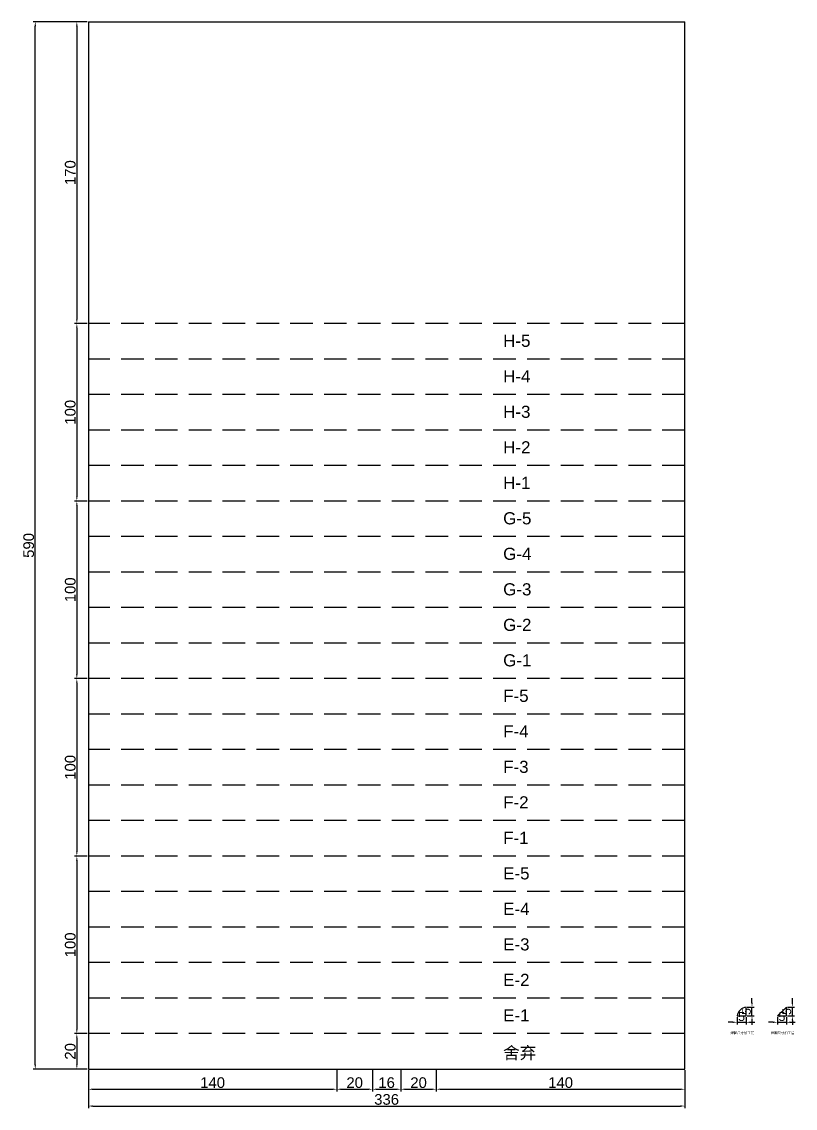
# Model space of a CAD drawing. Header units: millimetres. Extents: x 1455 to 24185, y -7314 to 4772.
# Drawn here: x 18377 to 18813, y 2988 to 3600 of the extents above; entities that cross this region are included whole.
import ezdxf

# ---------------------------------------------------------------- set-up
doc = ezdxf.new("R2010")
doc.units = ezdxf.units.MM
doc.linetypes.add('DASHED', pattern=[19.05, 12.7, -6.35])
doc.layers.add('尺寸标注', color=6, linetype='Continuous')
doc.layers.add('标号', color=4, linetype='Continuous')
doc.styles.get("Standard").update_dxf_attribs({"font": 'arial.ttf'})
doc.dimstyles.new('ISO-25', dxfattribs={"dimtxt": 5, "dimasz": 2.5, "dimexe": 1.25, "dimexo": 0.625, "dimtad": 1, "dimtxsty": 'Standard', "dimcen": 2.5, "dimadec": 0, "dimazin": 0, "dimtfac": 1, "dimtmove": 0, "dimatfit": 3, "dimfxl": 1, "dimarcsym": 0})
doc.dimstyles.new('ISO-25-old', dxfattribs={"dimtxt": 6, "dimasz": 2.5, "dimexe": 1.25, "dimexo": 0.625, "dimtad": 1, "dimtxsty": 'Standard', "dimcen": 2.5, "dimadec": 0, "dimazin": 0, "dimtfac": 1, "dimtmove": 0, "dimatfit": 3, "dimfxl": 1, "dimarcsym": 0})

# ---------------------------------------------------------------- blocks, each defined once
blk = doc.blocks.new('*D1911')
at = {"color": 0, "lineweight": -2, "transparency": 16777216}
for p, q in [((18777.5, 3036.23), (18775, 3036.23)), ((18780, 3039.14), (18780, 3034.98)), ((18780, 3036.23), (18785, 3036.23)), ((18785, 3039.14), (18785, 3034.98)), ((18787.5, 3036.23), (18790, 3036.23))]:
    blk.add_line(p, q, dxfattribs=at)
at = {"color": 0, "transparency": 16777216}
for points in [[(18777.5, 3036.65), (18777.5, 3035.81), (18780, 3036.23)], [(18787.5, 3036.65), (18787.5, 3035.81), (18785, 3036.23)]]:
    blk.add_solid(points, dxfattribs=at)
at = {"layer": 'Defpoints', "color": 0, "transparency": 16777216}
for p in [(18780, 3039.76), (18785, 3039.76), (18785, 3036.23)]:
    blk.add_point(p, dxfattribs=at)
at = {"color": 0, "transparency": 16777216, "insert": (18782.5, 3039.4), "char_height": 5, "attachment_point": 5}
blk.add_mtext('5', dxfattribs=at)
blk = doc.blocks.new('*D1912')
at = {"color": 0, "lineweight": -2, "transparency": 16777216}
for p, q in [((18788.36, 3047.26), (18788.36, 3049.76)), ((18785.62, 3044.76), (18789.61, 3044.76)), ((18788.36, 3039.76), (18788.36, 3044.76)), ((18785.62, 3039.76), (18789.61, 3039.76)), ((18788.36, 3037.26), (18788.36, 3034.76))]:
    blk.add_line(p, q, dxfattribs=at)
at = {"color": 0, "transparency": 16777216}
for points in [[(18787.94, 3047.26), (18788.78, 3047.26), (18788.36, 3044.76)], [(18787.94, 3037.26), (18788.78, 3037.26), (18788.36, 3039.76)]]:
    blk.add_solid(points, dxfattribs=at)
at = {"layer": 'Defpoints', "color": 0, "transparency": 16777216}
for p in [(18785, 3044.76), (18788.36, 3044.76), (18785, 3039.76)]:
    blk.add_point(p, dxfattribs=at)
at = {"color": 0, "transparency": 16777216, "insert": (18785.19, 3042.26), "char_height": 5, "attachment_point": 5, "rotation": 90}
blk.add_mtext('5', dxfattribs=at)
blk = doc.blocks.new('*D1913')
at = {"color": 0, "lineweight": -2, "transparency": 16777216}
for p, q in [((18800.23, 3036.23), (18797.73, 3036.23)), ((18802.73, 3039.14), (18802.73, 3034.98)), ((18802.73, 3036.23), (18807.73, 3036.23)), ((18807.73, 3039.14), (18807.73, 3034.98)), ((18810.23, 3036.23), (18812.73, 3036.23))]:
    blk.add_line(p, q, dxfattribs=at)
at = {"color": 0, "transparency": 16777216}
for points in [[(18800.23, 3036.65), (18800.23, 3035.81), (18802.73, 3036.23)], [(18810.23, 3036.65), (18810.23, 3035.81), (18807.73, 3036.23)]]:
    blk.add_solid(points, dxfattribs=at)
at = {"layer": 'Defpoints', "color": 0, "transparency": 16777216}
for p in [(18802.73, 3039.76), (18807.73, 3039.76), (18807.73, 3036.23)]:
    blk.add_point(p, dxfattribs=at)
at = {"color": 0, "transparency": 16777216, "insert": (18805.23, 3039.4), "char_height": 5, "attachment_point": 5}
blk.add_mtext('5', dxfattribs=at)
blk = doc.blocks.new('*D1914')
at = {"color": 0, "lineweight": -2, "transparency": 16777216}
for p, q in [((18811.1, 3047.26), (18811.1, 3049.76)), ((18808.36, 3044.76), (18812.35, 3044.76)), ((18811.1, 3039.76), (18811.1, 3044.76)), ((18808.36, 3039.76), (18812.35, 3039.76)), ((18811.1, 3037.26), (18811.1, 3034.76))]:
    blk.add_line(p, q, dxfattribs=at)
at = {"color": 0, "transparency": 16777216}
for points in [[(18810.68, 3047.26), (18811.51, 3047.26), (18811.1, 3044.76)], [(18810.68, 3037.26), (18811.51, 3037.26), (18811.1, 3039.76)]]:
    blk.add_solid(points, dxfattribs=at)
at = {"layer": 'Defpoints', "color": 0, "transparency": 16777216}
for p in [(18807.73, 3044.76), (18811.1, 3044.76), (18807.73, 3039.76)]:
    blk.add_point(p, dxfattribs=at)
at = {"color": 0, "transparency": 16777216, "insert": (18807.93, 3042.26), "char_height": 5, "attachment_point": 5, "rotation": 90}
blk.add_mtext('5', dxfattribs=at)
blk = doc.blocks.new('*D1921')
at = {"layer": 'Defpoints', "color": 0, "transparency": 16777216}
for p in [(18414.55, 3599.83), (18408.07, 3429.83), (18414.55, 3429.83)]:
    blk.add_point(p, dxfattribs=at)
at = {"layer": '尺寸标注', "color": 0, "lineweight": -2, "transparency": 16777216}
for p, q in [((18413.92, 3599.83), (18406.82, 3599.83)), ((18408.07, 3597.33), (18408.07, 3432.33)), ((18413.92, 3429.83), (18406.82, 3429.83))]:
    blk.add_line(p, q, dxfattribs=at)
at = {"layer": '尺寸标注', "color": 0, "transparency": 16777216}
for points in [[(18407.65, 3597.33), (18408.48, 3597.33), (18408.07, 3599.83)], [(18407.65, 3432.33), (18408.48, 3432.33), (18408.07, 3429.83)]]:
    blk.add_solid(points, dxfattribs=at)
at = {"layer": '尺寸标注', "color": 0, "transparency": 16777216, "insert": (18404.38, 3514.83), "char_height": 6, "attachment_point": 5, "rotation": 90}
blk.add_mtext('170', dxfattribs=at)
blk = doc.blocks.new('*D1922')
at = {"layer": 'Defpoints', "color": 0, "transparency": 16777216}
for p in [(18414.55, 3429.83), (18408.07, 3329.83), (18414.55, 3329.83)]:
    blk.add_point(p, dxfattribs=at)
at = {"layer": '尺寸标注', "color": 0, "lineweight": -2, "transparency": 16777216}
for p, q in [((18413.92, 3429.83), (18406.82, 3429.83)), ((18408.07, 3427.33), (18408.07, 3332.33)), ((18413.92, 3329.83), (18406.82, 3329.83))]:
    blk.add_line(p, q, dxfattribs=at)
at = {"layer": '尺寸标注', "color": 0, "transparency": 16777216}
for points in [[(18407.65, 3427.33), (18408.48, 3427.33), (18408.07, 3429.83)], [(18407.65, 3332.33), (18408.48, 3332.33), (18408.07, 3329.83)]]:
    blk.add_solid(points, dxfattribs=at)
at = {"layer": '尺寸标注', "color": 0, "transparency": 16777216, "insert": (18404.38, 3379.83), "char_height": 6, "attachment_point": 5, "rotation": 90}
blk.add_mtext('100', dxfattribs=at)
blk = doc.blocks.new('*D1923')
at = {"layer": 'Defpoints', "color": 0, "transparency": 16777216}
for p in [(18414.55, 3329.83), (18408.07, 3229.83), (18414.55, 3229.83)]:
    blk.add_point(p, dxfattribs=at)
at = {"layer": '尺寸标注', "color": 0, "lineweight": -2, "transparency": 16777216}
for p, q in [((18413.92, 3329.83), (18406.82, 3329.83)), ((18408.07, 3327.33), (18408.07, 3232.33)), ((18413.92, 3229.83), (18406.82, 3229.83))]:
    blk.add_line(p, q, dxfattribs=at)
at = {"layer": '尺寸标注', "color": 0, "transparency": 16777216}
for points in [[(18407.65, 3327.33), (18408.48, 3327.33), (18408.07, 3329.83)], [(18407.65, 3232.33), (18408.48, 3232.33), (18408.07, 3229.83)]]:
    blk.add_solid(points, dxfattribs=at)
at = {"layer": '尺寸标注', "color": 0, "transparency": 16777216, "insert": (18404.38, 3279.83), "char_height": 6, "attachment_point": 5, "rotation": 90}
blk.add_mtext('100', dxfattribs=at)
blk = doc.blocks.new('*D1924')
at = {"layer": 'Defpoints', "color": 0, "transparency": 16777216}
for p in [(18414.55, 3229.83), (18408.07, 3129.83), (18414.55, 3129.83)]:
    blk.add_point(p, dxfattribs=at)
at = {"layer": '尺寸标注', "color": 0, "lineweight": -2, "transparency": 16777216}
for p, q in [((18413.92, 3229.83), (18406.82, 3229.83)), ((18408.07, 3227.33), (18408.07, 3132.33)), ((18413.92, 3129.83), (18406.82, 3129.83))]:
    blk.add_line(p, q, dxfattribs=at)
at = {"layer": '尺寸标注', "color": 0, "transparency": 16777216}
for points in [[(18407.65, 3227.33), (18408.48, 3227.33), (18408.07, 3229.83)], [(18407.65, 3132.33), (18408.48, 3132.33), (18408.07, 3129.83)]]:
    blk.add_solid(points, dxfattribs=at)
at = {"layer": '尺寸标注', "color": 0, "transparency": 16777216, "insert": (18404.38, 3179.83), "char_height": 6, "attachment_point": 5, "rotation": 90}
blk.add_mtext('100', dxfattribs=at)
blk = doc.blocks.new('*D1925')
at = {"layer": 'Defpoints', "color": 0, "transparency": 16777216}
for p in [(18414.55, 3129.83), (18408.07, 3029.83), (18414.55, 3029.83)]:
    blk.add_point(p, dxfattribs=at)
at = {"layer": '尺寸标注', "color": 0, "lineweight": -2, "transparency": 16777216}
for p, q in [((18413.92, 3129.83), (18406.82, 3129.83)), ((18408.07, 3127.33), (18408.07, 3032.33)), ((18413.92, 3029.83), (18406.82, 3029.83))]:
    blk.add_line(p, q, dxfattribs=at)
at = {"layer": '尺寸标注', "color": 0, "transparency": 16777216}
for points in [[(18407.65, 3127.33), (18408.48, 3127.33), (18408.07, 3129.83)], [(18407.65, 3032.33), (18408.48, 3032.33), (18408.07, 3029.83)]]:
    blk.add_solid(points, dxfattribs=at)
at = {"layer": '尺寸标注', "color": 0, "transparency": 16777216, "insert": (18404.38, 3079.83), "char_height": 6, "attachment_point": 5, "rotation": 90}
blk.add_mtext('100', dxfattribs=at)
blk = doc.blocks.new('*D1926')
at = {"layer": 'Defpoints', "color": 0, "transparency": 16777216}
for p in [(18414.55, 3029.83), (18408.07, 3009.83), (18414.55, 3009.83)]:
    blk.add_point(p, dxfattribs=at)
at = {"layer": '尺寸标注', "color": 0, "lineweight": -2, "transparency": 16777216}
for p, q in [((18413.92, 3029.83), (18406.82, 3029.83)), ((18408.07, 3027.33), (18408.07, 3012.33)), ((18413.92, 3009.83), (18406.82, 3009.83))]:
    blk.add_line(p, q, dxfattribs=at)
at = {"layer": '尺寸标注', "color": 0, "transparency": 16777216}
for points in [[(18407.65, 3027.33), (18408.48, 3027.33), (18408.07, 3029.83)], [(18407.65, 3012.33), (18408.48, 3012.33), (18408.07, 3009.83)]]:
    blk.add_solid(points, dxfattribs=at)
at = {"layer": '尺寸标注', "color": 0, "transparency": 16777216, "insert": (18404.38, 3019.83), "char_height": 6, "attachment_point": 5, "rotation": 90}
blk.add_mtext('20', dxfattribs=at)
blk = doc.blocks.new('*D1915')
at = {"layer": 'Defpoints', "color": 0, "transparency": 16777216}
for p in [(18414.55, 3009.83), (18554.55, 3009.83), (18554.55, 2998.5)]:
    blk.add_point(p, dxfattribs=at)
at = {"layer": '尺寸标注', "color": 0, "lineweight": -2, "transparency": 16777216}
for p, q in [((18414.55, 3009.21), (18414.55, 2997.25)), ((18554.55, 3009.21), (18554.55, 2997.25)), ((18417.05, 2998.5), (18552.05, 2998.5))]:
    blk.add_line(p, q, dxfattribs=at)
at = {"layer": '尺寸标注', "color": 0, "transparency": 16777216}
for points in [[(18417.05, 2998.91), (18417.05, 2998.08), (18414.55, 2998.5)], [(18552.05, 2998.91), (18552.05, 2998.08), (18554.55, 2998.5)]]:
    blk.add_solid(points, dxfattribs=at)
at = {"layer": '尺寸标注', "color": 0, "transparency": 16777216, "insert": (18484.55, 3002.19), "char_height": 6, "attachment_point": 5}
blk.add_mtext('140', dxfattribs=at)
blk = doc.blocks.new('*D1916')
at = {"layer": 'Defpoints', "color": 0, "transparency": 16777216}
for p in [(18554.55, 3009.83), (18574.55, 3009.83), (18574.55, 2998.5)]:
    blk.add_point(p, dxfattribs=at)
at = {"layer": '尺寸标注', "color": 0, "lineweight": -2, "transparency": 16777216}
for p, q in [((18554.55, 3009.21), (18554.55, 2997.25)), ((18574.55, 3009.21), (18574.55, 2997.25)), ((18557.05, 2998.5), (18572.05, 2998.5))]:
    blk.add_line(p, q, dxfattribs=at)
at = {"layer": '尺寸标注', "color": 0, "transparency": 16777216}
for points in [[(18557.05, 2998.91), (18557.05, 2998.08), (18554.55, 2998.5)], [(18572.05, 2998.91), (18572.05, 2998.08), (18574.55, 2998.5)]]:
    blk.add_solid(points, dxfattribs=at)
at = {"layer": '尺寸标注', "color": 0, "transparency": 16777216, "insert": (18564.55, 3002.19), "char_height": 6, "attachment_point": 5}
blk.add_mtext('20', dxfattribs=at)
blk = doc.blocks.new('*D1927')
at = {"layer": 'Defpoints', "color": 0, "transparency": 16777216}
for p in [(18610.55, 3009.83), (18750.55, 3009.83), (18750.55, 2998.5)]:
    blk.add_point(p, dxfattribs=at)
at = {"layer": '尺寸标注', "color": 0, "lineweight": -2, "transparency": 16777216}
for p, q in [((18610.55, 3009.21), (18610.55, 2997.25)), ((18750.55, 3009.21), (18750.55, 2997.25)), ((18613.05, 2998.5), (18748.05, 2998.5))]:
    blk.add_line(p, q, dxfattribs=at)
at = {"layer": '尺寸标注', "color": 0, "transparency": 16777216}
for points in [[(18613.05, 2998.91), (18613.05, 2998.08), (18610.55, 2998.5)], [(18748.05, 2998.91), (18748.05, 2998.08), (18750.55, 2998.5)]]:
    blk.add_solid(points, dxfattribs=at)
at = {"layer": '尺寸标注', "color": 0, "transparency": 16777216, "insert": (18680.55, 3002.19), "char_height": 6, "attachment_point": 5}
blk.add_mtext('140', dxfattribs=at)
blk = doc.blocks.new('*D1917')
at = {"layer": 'Defpoints', "color": 0, "transparency": 16777216}
for p in [(18414.55, 3009.83), (18750.55, 3009.83), (18750.55, 2989.03)]:
    blk.add_point(p, dxfattribs=at)
at = {"layer": '尺寸标注', "color": 0, "lineweight": -2, "transparency": 16777216}
for p, q in [((18414.55, 3009.21), (18414.55, 2987.78)), ((18750.55, 3009.21), (18750.55, 2987.78)), ((18417.05, 2989.03), (18748.05, 2989.03))]:
    blk.add_line(p, q, dxfattribs=at)
at = {"layer": '尺寸标注', "color": 0, "transparency": 16777216}
for points in [[(18417.05, 2989.45), (18417.05, 2988.62), (18414.55, 2989.03)], [(18748.05, 2989.45), (18748.05, 2988.62), (18750.55, 2989.03)]]:
    blk.add_solid(points, dxfattribs=at)
at = {"layer": '尺寸标注', "color": 0, "transparency": 16777216, "insert": (18582.55, 2992.72), "char_height": 6, "attachment_point": 5}
blk.add_mtext('336', dxfattribs=at)
blk = doc.blocks.new('*D1928')
at = {"layer": 'Defpoints', "color": 0, "transparency": 16777216}
for p in [(18384.65, 3599.83), (18414.55, 3599.83), (18414.55, 3009.83)]:
    blk.add_point(p, dxfattribs=at)
at = {"layer": '尺寸标注', "color": 0, "lineweight": -2, "transparency": 16777216}
for p, q in [((18413.92, 3599.83), (18383.4, 3599.83)), ((18384.65, 3012.33), (18384.65, 3597.33)), ((18413.92, 3009.83), (18383.4, 3009.83))]:
    blk.add_line(p, q, dxfattribs=at)
at = {"layer": '尺寸标注', "color": 0, "transparency": 16777216}
for points in [[(18384.23, 3597.33), (18385.07, 3597.33), (18384.65, 3599.83)], [(18384.23, 3012.33), (18385.07, 3012.33), (18384.65, 3009.83)]]:
    blk.add_solid(points, dxfattribs=at)
at = {"layer": '尺寸标注', "color": 0, "transparency": 16777216, "insert": (18380.96, 3304.83), "char_height": 6, "attachment_point": 5, "rotation": 90}
blk.add_mtext('590', dxfattribs=at)
blk = doc.blocks.new('*D1929')
at = {"layer": 'Defpoints', "color": 0, "transparency": 16777216}
for p in [(18574.55, 3009.83), (18590.55, 3009.83), (18590.55, 2998.5)]:
    blk.add_point(p, dxfattribs=at)
at = {"layer": '尺寸标注', "color": 0, "lineweight": -2, "transparency": 16777216}
for p, q in [((18574.55, 3009.21), (18574.55, 2997.25)), ((18590.55, 3009.21), (18590.55, 2997.25)), ((18577.05, 2998.5), (18588.05, 2998.5))]:
    blk.add_line(p, q, dxfattribs=at)
at = {"layer": '尺寸标注', "color": 0, "transparency": 16777216}
for points in [[(18577.05, 2998.91), (18577.05, 2998.08), (18574.55, 2998.5)], [(18588.05, 2998.91), (18588.05, 2998.08), (18590.55, 2998.5)]]:
    blk.add_solid(points, dxfattribs=at)
at = {"layer": '尺寸标注', "color": 0, "transparency": 16777216, "insert": (18582.55, 3002.19), "char_height": 6, "attachment_point": 5}
blk.add_mtext('16', dxfattribs=at)
blk = doc.blocks.new('*D1930')
at = {"layer": 'Defpoints', "color": 0, "transparency": 16777216}
for p in [(18590.55, 3009.83), (18610.55, 3009.83), (18610.55, 2998.5)]:
    blk.add_point(p, dxfattribs=at)
at = {"layer": '尺寸标注', "color": 0, "lineweight": -2, "transparency": 16777216}
for p, q in [((18590.55, 3009.21), (18590.55, 2997.25)), ((18610.55, 3009.21), (18610.55, 2997.25)), ((18593.05, 2998.5), (18608.05, 2998.5))]:
    blk.add_line(p, q, dxfattribs=at)
at = {"layer": '尺寸标注', "color": 0, "transparency": 16777216}
for points in [[(18593.05, 2998.91), (18593.05, 2998.08), (18590.55, 2998.5)], [(18608.05, 2998.91), (18608.05, 2998.08), (18610.55, 2998.5)]]:
    blk.add_solid(points, dxfattribs=at)
at = {"layer": '尺寸标注', "color": 0, "transparency": 16777216, "insert": (18600.55, 3002.19), "char_height": 6, "attachment_point": 5}
blk.add_mtext('20', dxfattribs=at)

msp = doc.modelspace()

# ---------------------------------------------------------------- linework, layer by layer
for p, q in [((18414.546, 3599.831), (18414.546, 3009.831)), ((18414.546, 3599.831), (18750.546, 3599.831)), ((18750.546, 3009.831), (18750.546, 3599.831)), ((18784.996, 3039.761), (18784.996, 3044.761)), ((18807.732, 3044.761), (18802.732, 3039.761)), ((18807.732, 3039.761), (18807.732, 3044.761)), ((18779.996, 3039.761), (18784.996, 3039.761)), ((18802.732, 3039.761), (18807.732, 3039.761)), ((18414.546, 3009.831), (18750.546, 3009.831))]:
    msp.add_line(p, q)
at = {"linetype": 'DASHED'}
for p, q in [((18750.546, 3429.831), (18414.546, 3429.831)), ((18750.546, 3329.831), (18414.546, 3329.831)), ((18750.546, 3229.831), (18414.546, 3229.831)), ((18750.546, 3129.831), (18414.546, 3129.831)), ((18750.546, 3029.831), (18414.546, 3029.831))]:
    msp.add_line(p, q, dxfattribs=at)
msp.add_arc((18785.756, 3039), 5.81, 97.517698, 172.482302)
at = {"layer": '标号', "linetype": 'DASHED'}
for p, q in [((18750.546, 3409.831), (18414.546, 3409.831)), ((18750.546, 3389.831), (18414.546, 3389.831)), ((18750.546, 3369.831), (18414.546, 3369.831)), ((18750.546, 3349.831), (18414.546, 3349.831)), ((18750.546, 3309.831), (18414.546, 3309.831)), ((18750.546, 3289.831), (18414.546, 3289.831)), ((18750.546, 3269.831), (18414.546, 3269.831)), ((18750.546, 3249.831), (18414.546, 3249.831)), ((18750.546, 3209.831), (18414.546, 3209.831)), ((18750.546, 3189.831), (18414.546, 3189.831)), ((18750.546, 3169.831), (18414.546, 3169.831)), ((18750.546, 3149.831), (18414.546, 3149.831)), ((18750.546, 3109.831), (18414.546, 3109.831)), ((18750.546, 3089.831), (18414.546, 3089.831)), ((18750.546, 3069.831), (18414.546, 3069.831)), ((18750.546, 3049.831), (18414.546, 3049.831))]:
    msp.add_line(p, q, dxfattribs=at)

# ---------------------------------------------------------------- texts
for s, height, p in [('H-5', 6.8359, (18648.197, 3416.693)), ('H-4', 6.8359, (18648.197, 3396.693)), ('H-3', 6.8359, (18648.197, 3376.693)), ('H-2', 6.8359, (18648.197, 3356.693)), ('H-1', 6.8359, (18648.197, 3336.693)), ('G-5', 6.8359, (18648.197, 3316.693)), ('G-4', 6.8359, (18648.197, 3296.693)), ('G-3', 6.8359, (18648.197, 3276.693)), ('G-2', 6.8359, (18648.197, 3256.693)), ('G-1', 6.8359, (18648.197, 3236.693)), ('F-5', 6.8359, (18648.197, 3216.693)), ('F-4', 6.8359, (18648.197, 3196.693)), ('F-3', 6.8359, (18648.197, 3176.693)), ('F-2', 6.8359, (18648.197, 3156.693)), ('F-1', 6.8359, (18648.197, 3136.693)), ('E-5', 6.8359, (18648.197, 3116.693)), ('E-4', 6.8359, (18648.197, 3096.693)), ('E-3', 6.8359, (18648.197, 3076.693)), ('E-2', 6.8359, (18648.197, 3056.693)), ('E-1', 6.8359, (18648.197, 3036.693)), ('焊脚尺寸加工前', 1.3672, (18776.218, 3029.546)), ('焊脚尺寸加工后', 1.3672, (18798.895, 3029.546)), ('舍弃', 6.8359, (18648.197, 3015.603))]:
    msp.add_text(s, height=height).set_placement(p)

# ---------------------------------------------------------------- dimensions: what is measured, and where the dimension line sits
for p1, p2, distance, picture, middle in [((18784.996, 3039.761), (18784.996, 3044.761), -3.364, '*D1912', (18785.192, 3042.261)), ((18807.732, 3039.761), (18807.732, 3044.761), -3.364, '*D1914', (18807.928, 3042.261)), ((18779.996, 3039.761), (18784.996, 3039.761), -3.529, '*D1911', (18782.496, 3039.399)), ((18802.732, 3039.761), (18807.732, 3039.761), -3.529, '*D1913', (18805.232, 3039.399))]:
    dim = msp.add_aligned_dim(p1=p1, p2=p2, distance=distance, dimstyle='ISO-25')
    dim.commit()
    dim.dimension.update_dxf_attribs({"geometry": picture, "text_midpoint": middle})
at = {"layer": '尺寸标注'}
for p1, p2, distance, picture, middle in [((18414.546, 3009.831), (18414.546, 3599.831), 29.895, '*D1928', (18380.962, 3304.831)), ((18414.546, 3599.831), (18414.546, 3429.831), -6.478, '*D1921', (18404.38, 3514.831)), ((18414.546, 3429.831), (18414.546, 3329.831), -6.478, '*D1922', (18404.38, 3379.831)), ((18414.546, 3329.831), (18414.546, 3229.831), -6.478, '*D1923', (18404.38, 3279.831)), ((18414.546, 3229.831), (18414.546, 3129.831), -6.478, '*D1924', (18404.38, 3179.831)), ((18414.546, 3129.831), (18414.546, 3029.831), -6.478, '*D1925', (18404.38, 3079.831)), ((18414.546, 3029.831), (18414.546, 3009.831), -6.478, '*D1926', (18404.38, 3019.831)), ((18414.546, 3009.831), (18554.546, 3009.831), -11.333, '*D1915', (18484.546, 3002.187)), ((18414.546, 3009.831), (18750.546, 3009.831), -20.798, '*D1917', (18582.546, 2992.723)), ((18554.546, 3009.831), (18574.546, 3009.831), -11.333, '*D1916', (18564.546, 3002.187)), ((18574.546, 3009.831), (18590.546, 3009.831), -11.333, '*D1929', (18582.546, 3002.187)), ((18590.546, 3009.831), (18610.546, 3009.831), -11.333, '*D1930', (18600.546, 3002.187)), ((18610.546, 3009.831), (18750.546, 3009.831), -11.333, '*D1927', (18680.546, 3002.187))]:
    dim = msp.add_aligned_dim(p1=p1, p2=p2, distance=distance, dimstyle='ISO-25-old', dxfattribs=at)
    dim.commit()
    dim.dimension.update_dxf_attribs({"geometry": picture, "text_midpoint": middle})

doc.saveas('drawing.dxf')
